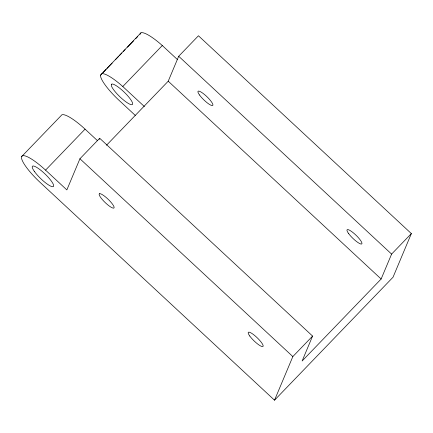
<?xml version="1.0" encoding="UTF-8"?>
<svg xmlns="http://www.w3.org/2000/svg" width="433" height="433" viewBox="0 0 433 433"><rect width="100%" height="100%" fill="white"/><g stroke="black" fill="none" stroke-linecap="round" stroke-linejoin="round"><path stroke-width="0.65" d="M106.513 145.234L168.226 81.193L178.694 56.268L198.444 35.771L411.35 233.593L391.6 254.09L381.132 279.014L302.12 361.003L312.588 336.078L99.682 138.257L79.932 158.754L66.85 189.914L45.557 170.131A29.157 6.327 43.9 0 0 21.65 156.578L61.156 115.584A29.157 6.327 43.9 0 1 85.063 129.137L97.441 140.638M99.157 139.502L99.682 138.257M21.65 156.578A29.157 6.327 43.9 0 0 40.323 182.591L274.522 400.195L292.838 356.575L312.588 336.078M411.35 233.593L393.034 277.212L274.522 400.195M135.258 115.394L121.11 102.226A29.157 6.327 43.9 0 1 100.516 75.174L140.969 32.805A29.157 6.327 43.9 0 1 162.294 45.53L177.508 59.646M140.969 32.805L140.021 34.18L140.324 33.747M100.516 75.174L101.446 74.211M102.838 72.766L106.09 69.388M107.021 68.425L112.136 63.121M115.389 59.743L118.642 56.366M119.573 55.402L121.895 52.994M123.291 51.543L125.148 49.616M127.47 47.202L133.516 40.935M135.838 38.521L137.694 36.594M101.463 73.799A29.157 6.327 43.9 0 1 122.793 86.524L162.294 45.53M45.557 170.131L85.063 129.137M178.694 56.268L391.6 254.09M168.226 81.193L381.132 279.014M122.793 86.524L144.384 106.556M79.932 158.754L292.838 356.575M111.324 84.446L111.313 85.555A14.581 3.161 43.9 0 0 121.911 98.637A14.581 3.161 43.9 0 0 132.579 104.304L132.59 103.189A14.581 3.161 43.9 0 0 121.992 90.107A14.581 3.161 43.9 0 0 111.324 84.446M99.336 193.762L99.13 194.363A10.208 2.214 43.9 0 0 105.841 203.185A10.208 2.214 43.9 0 0 113.933 208.019L114.139 207.418A10.208 2.214 43.9 0 0 107.422 198.59A10.208 2.214 43.9 0 0 99.336 193.762M199.505 94.984A10.208 2.214 43.9 0 0 212.386 105.587A10.208 2.214 43.9 0 0 204.381 94.437A10.208 2.214 43.9 0 0 199.505 94.984M348.543 233.457A10.208 2.214 43.9 0 0 361.42 244.06A10.208 2.214 43.9 0 0 353.415 232.911A10.208 2.214 43.9 0 0 348.543 233.457M34.488 171.571A14.581 3.161 43.9 0 0 52.886 186.72A14.581 3.161 43.9 0 0 41.449 170.791A14.581 3.161 43.9 0 0 34.488 171.571M249.749 336.008A10.208 2.214 43.9 0 0 262.625 346.616A10.208 2.214 43.9 0 0 254.62 335.467A10.208 2.214 43.9 0 0 249.749 336.008"/></g></svg>
